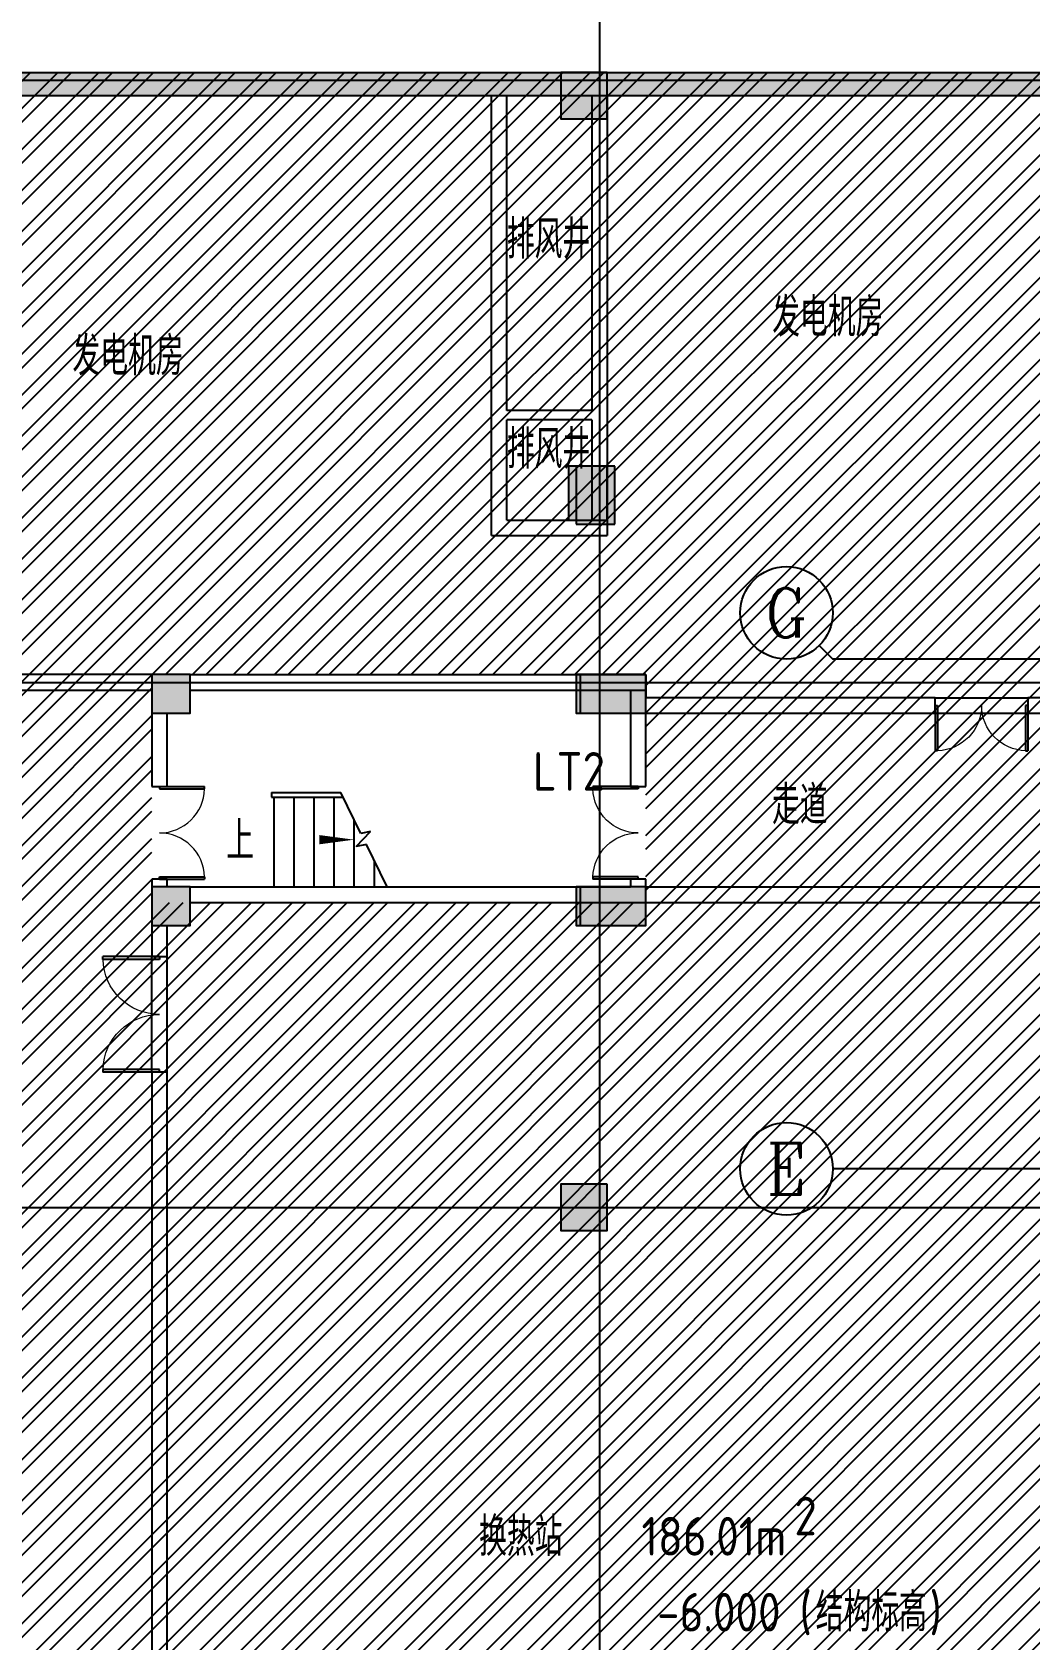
# Model space of a CAD drawing. Extents: x -888467 to -675969, y -675351 to -419232.
# Drawn here: x -852239 to -839315, y -623297 to -602476 of the extents above; entities that cross this region are included whole.
import ezdxf
from ezdxf.enums import TextEntityAlignment as Align

# ---------------------------------------------------------------- set-up
doc = ezdxf.new("R2010")
doc.units = 0
doc.header["$LTSCALE"] = 1000
doc.layers.get('0').update_dxf_attribs({"linetype": 'CONTINUOUS'})
for name, color, linetype in [('2-房间名称', 7, 'CONTINUOUS'), ('3-建筑', 7, 'CONTINUOUS'), ('3-淡显', 8, 'CONTINUOUS'), ('AXIS_TEXT', 7, 'CONTINUOUS'), ('DOTE', 252, 'CONTINUOUS'), ('建筑层', 253, 'CONTINUOUS'), ('结构柱子', 253, 'CONTINUOUS')]:
    doc.layers.add(name, color=color, linetype=linetype)
doc.styles.add('_TCH_AXIS', font='COMPLEX', dxfattribs={"bigfont": 'GBCBIG'})
doc.styles.add('COMPLEX', font='COMPLEX')
doc.styles.get("Standard").update_dxf_attribs({"font": 'GBENOR', "bigfont": 'GBCBIG'})

# ---------------------------------------------------------------- blocks, each defined once
blk = doc.blocks.new('$DorLib2D$00000002')
for p, q in [((-0.5, 0), (-0.5, 0.4875)), ((-0.475, 0.4875), (-0.5, 0.4875)), ((-0.475, 0), (-0.475, 0.4875)), ((0.475, 0), (0.475, 0.4875)), ((0.475, 0.4875), (0.5, 0.4875)), ((0.5, 0), (0.5, 0.4875)), ((-0.5, 0), (-0.475, 0)), ((0.5, 0), (0.475, 0))]:
    blk.add_line(p, q)
at = {"lineweight": 13}
for centre, start, end in [((-0.4875, 0), 0, 88.53072), ((0.4875, 0), 91.46928, 180)]:
    blk.add_arc(centre, 0.4875, start, end, dxfattribs=at)
blk = doc.blocks.new('_AXISO')
blk.add_circle((0, 0), 0.5)
at = {"layer": 'AXIS_TEXT', "style": 'COMPLEX', "width": 1.041667}
blk.add_attdef('A', text='', height=0.56, dxfattribs=at).set_placement((-0.25, -0.28), (0.25, -0.28), align=Align.FIT)
blk = doc.blocks.new('A$C2B1B7B0A')
at = {"layer": '结构柱子'}
h = blk.add_hatch(color=253, dxfattribs=at)
h.dxf.hatch_style = 1
h.paths.add_polyline_path([(23300, 46500), (22700, 46500), (22700, 45900), (23300, 45900)])
h = blk.add_hatch(color=253, dxfattribs=at)
h.dxf.hatch_style = 1
h.paths.add_polyline_path([(23300, 41400), (22800, 41400), (22800, 40700), (23300, 40700)])
h = blk.add_hatch(color=253, dxfattribs=at)
h.dxf.hatch_style = 1
h.paths.add_polyline_path([(17900, 38700), (17400, 38700), (17400, 38200), (17900, 38200)])
h = blk.add_hatch(color=253, dxfattribs=at)
h.dxf.hatch_style = 1
h.paths.add_polyline_path([(23800, 38200), (23800, 38700), (22900, 38700), (22900, 38200)])
h = blk.add_hatch(color=253, dxfattribs=at)
h.dxf.hatch_style = 1
h.paths.add_polyline_path([(17900, 35950), (17400, 35950), (17400, 35450), (17900, 35450)])
h = blk.add_hatch(color=253, dxfattribs=at)
h.dxf.hatch_style = 1
h.paths.add_polyline_path([(17900, 35950), (17400, 35950), (17400, 35450), (17900, 35450)])
h = blk.add_hatch(color=253, dxfattribs=at)
h.dxf.hatch_style = 1
h.paths.add_polyline_path([(22900, 35950), (22900, 35450), (23800, 35450), (23800, 35950)])
h = blk.add_hatch(color=253, dxfattribs=at)
h.dxf.hatch_style = 1
h.paths.add_polyline_path([(23300, 32100), (22700, 32100), (22700, 31500), (23300, 31500)])
at = {"layer": '结构柱子', "color": 253}
for points in [[(23300, 46500), (22700, 46500), (22700, 45900), (23300, 45900)], [(23300, 41400), (22800, 41400), (22800, 40700), (23300, 40700)], [(17900, 38700), (17400, 38700), (17400, 38200), (17900, 38200)], [(23800, 38700), (22900, 38700), (22900, 38200), (23800, 38200)], [(17900, 35950), (17400, 35950), (17400, 35450), (17900, 35450)], [(23800, 35950), (22900, 35950), (22900, 35450), (23800, 35450)], [(23300, 32100), (22700, 32100), (22700, 31500), (23300, 31500)]]:
    blk.add_lwpolyline(points, close=True, dxfattribs=at)

msp = doc.modelspace()

# ---------------------------------------------------------------- hatches: boundary and pattern name
at = {"layer": '2-房间名称'}
msp.add_hatch(color=256, dxfattribs=at).paths.add_polyline_path([(-850190.4, -614046.6), (-850190.4, -613546.6), (-850690.4, -613546.6), (-850690.4, -614046.6)])
at = {"layer": '3-淡显'}
for points in [[(-854490.4, -602996.6), (-854490.4, -603296.6), (-846190.4, -603296.6), (-846190.4, -602996.6)], [(-846190.4, -602996.6), (-846190.4, -603296.6), (-844890.4, -603296.6), (-844890.4, -602996.6)], [(-844890.4, -602996.6), (-844890.4, -603296.6), (-836690.4, -603296.6), (-836690.4, -602996.6)], [(-850190.4, -611296.6), (-850190.4, -610796.6), (-850690.4, -610796.6), (-850690.4, -611296.6)]]:
    msp.add_hatch(color=256, dxfattribs=at).paths.add_polyline_path(points)
h = msp.add_hatch(color=256, dxfattribs=at)
h.dxf.hatch_style = 1
h.paths.add_polyline_path([(-844790.4, -602996.6), (-845390.4, -602996.6), (-845390.4, -603596.6), (-844790.4, -603596.6)])
h = msp.add_hatch(color=256, dxfattribs=at)
h.dxf.hatch_style = 1
h.paths.add_polyline_path([(-844690.4, -608096.6), (-845190.4, -608096.6), (-845190.4, -608846.6), (-844690.4, -608846.6)])
h = msp.add_hatch(color=256, dxfattribs=at)
h.dxf.hatch_style = 1
h.paths.add_polyline_path([(-850190.4, -610796.6), (-850690.4, -610796.6), (-850690.4, -611296.6), (-850190.4, -611296.6)])
h = msp.add_hatch(color=256, dxfattribs=at)
h.dxf.hatch_style = 1
h.paths.add_polyline_path([(-844290.4, -611296.6), (-844290.4, -610796.6), (-845140.4, -610796.6), (-845140.4, -611296.6)])
h = msp.add_hatch(color=256, dxfattribs=at)
h.dxf.hatch_style = 1
h.paths.add_polyline_path([(-850190.4, -613546.6), (-850690.4, -613546.6), (-850690.4, -614046.6), (-850190.4, -614046.6)])
h = msp.add_hatch(color=256, dxfattribs=at)
h.dxf.hatch_style = 1
h.paths.add_polyline_path([(-850190.4, -613546.6), (-850690.4, -613546.6), (-850690.4, -614046.6), (-850190.4, -614046.6)])
h = msp.add_hatch(color=256, dxfattribs=at)
h.dxf.hatch_style = 1
h.paths.add_polyline_path([(-845140.4, -613546.7), (-845140.4, -614046.7), (-844290.4, -614046.7), (-844290.4, -613546.7)])
h = msp.add_hatch(color=256, dxfattribs=at)
h.dxf.hatch_style = 1
h.paths.add_polyline_path([(-844790.4, -617396.6), (-845390.4, -617396.6), (-845390.4, -617996.6), (-844790.4, -617996.6)])
at = {"layer": '建筑层'}
h = msp.add_hatch(dxfattribs=at)
h.set_pattern_fill('金属', color=253, scale=150)
h.set_pattern_definition([(45, (-2314792.5, -1671847.72), (-265.16504, 265.16504), []), (45, (-2314615.73, -1671847.72), (-265.16504, 265.16504), [])])
h.paths.add_polyline_path([(-868090.4, -649496.6), (-844790.4, -649496.6), (-844790.4, -639496.6), (-839040.4, -639496.6), (-839040.4, -613746.6), (-836790.4, -613746.6), (-836790.4, -606096.6), (-824740.4, -606096.6), (-824740.4, -607096.6), (-812490.4, -607096.6), (-812490.4, -602996.6), (-819340.4, -602996.6), (-819340.4, -594614.9), (-826602.6, -594614.9), (-826402.5, -594750.9), (-826117.7, -594975.6), (-825921.1, -595155.9), (-825689.2, -595401.1), (-825498.5, -595635.8), (-825320.1, -595891), (-825150.3, -596178), (-824981.5, -596528.2), (-824864.5, -596834.7), (-824690.4, -597092.7), (-824717.4, -597391.1), (-824690.4, -597546.6), (-824660.1, -597787.5), (-824640.4, -597967.7), (-824640.7, -598142.7), (-824640.4, -598196.6), (-824640.4, -602996.6), (-868090.4, -602996.6)])
h.paths.add_polyline_path([(-844290.4, -631696.6), (-850690.4, -631696.6), (-850690.4, -628746.6), (-844290.4, -628746.6)], flags=16)
h.paths.add_polyline_path([(-844290.4, -610796.6), (-850690.4, -610796.6), (-850690.4, -613746.6), (-844290.4, -613746.6)], flags=16)

# ---------------------------------------------------------------- linework, layer by layer
at = {"layer": '2-房间名称'}
for p, q in [((-850190.4, -613546.6), (-850690.4, -613546.6)), ((-850690.4, -613546.6), (-850690.4, -614046.6)), ((-850190.4, -614046.6), (-850190.4, -613546.6)), ((-850690.4, -614046.6), (-850190.4, -614046.6))]:
    msp.add_line(p, q, dxfattribs=at)
msp.add_lwpolyline([(-849240.4, -612934.1, 0, 0, 0), (-848070.4, -612934.1, 0, 120, 0), (-848520.4, -612934.1, 0, 0, 0)], format="xyseb", dxfattribs=at)
at = {"layer": '3-建筑'}
for p, q in [((-854490.4, -602996.6), (-846190.4, -602996.6)), ((-846190.4, -602996.6), (-844890.4, -602996.6)), ((-844890.4, -602996.6), (-836690.4, -602996.6)), ((-854490.4, -603296.6), (-846190.4, -603296.6)), ((-846290.4, -607396.6), (-846290.4, -603296.6)), ((-846190.4, -603296.6), (-844890.4, -603296.6)), ((-846090.4, -607376.6), (-846090.4, -603296.6)), ((-844990.4, -603296.6), (-844990.4, -607376.6)), ((-844890.4, -603296.6), (-836690.4, -603296.6)), ((-844790.4, -603296.6), (-844790.4, -607396.6)), ((-846290.4, -608996.6), (-846290.4, -607396.6)), ((-844990.4, -607376.6), (-846090.4, -607376.6)), ((-844990.4, -607496.6), (-846090.4, -607496.6)), ((-846090.4, -608796.6), (-846090.4, -607496.6)), ((-844990.4, -607496.6), (-844990.4, -608796.6)), ((-844790.4, -607396.6), (-844790.4, -608996.6)), ((-846090.4, -608796.6), (-844990.4, -608796.6)), ((-846290.4, -608996.6), (-844790.4, -608996.6)), ((-842044.1, -610420.8), (-841868.3, -610596.6)), ((-835868.3, -610596.6), (-841868.3, -610596.6)), ((-850690.4, -610796.6), (-853890.4, -610796.6)), ((-850190.4, -610796.6), (-844290.4, -610796.6)), ((-844290.4, -610796.6), (-844290.4, -610996.6)), ((-853890.4, -610996.6), (-850690.4, -610996.6)), ((-850190.4, -610996.6), (-844290.4, -610996.6)), ((-844490.4, -610996.6), (-844490.4, -611196.6)), ((-844290.4, -610996.6), (-844290.4, -611096.6)), ((-844490.4, -611196.6), (-844490.4, -612246.6)), ((-840540.4, -611096.6), (-844290.4, -611096.6)), ((-840540.4, -611296.6), (-840540.4, -611096.6)), ((-840540.4, -611096.6), (-839340.4, -611096.6)), ((-838940.4, -611096.6), (-839340.4, -611096.6)), ((-839340.4, -611096.6), (-839340.4, -611296.6)), ((-850690.4, -611296.6), (-850690.4, -612246.6)), ((-850490.4, -612246.6), (-850490.4, -611296.6)), ((-844290.4, -612246.6), (-844290.4, -611296.6)), ((-844290.4, -611296.6), (-840540.4, -611296.6)), ((-840540.4, -611296.6), (-839340.4, -611296.6)), ((-839340.4, -611296.6), (-839040.4, -611296.6)), ((-850690.4, -612246.6), (-850490.4, -612246.6)), ((-849140.4, -612321.6), (-848241.7, -612321.6)), ((-849140.4, -612321.6), (-849140.4, -612381.6)), ((-849110.4, -612321.6), (-848241.7, -612321.6)), ((-847980, -612853.5), (-848241.7, -612321.6)), ((-844490.4, -612246.6), (-844290.4, -612246.6)), ((-849140.4, -612381.6), (-848212.2, -612381.6)), ((-849110.4, -612381.6), (-849110.4, -613546.6)), ((-848850.4, -612381.6), (-848850.4, -613546.6)), ((-848590.4, -612381.6), (-848590.4, -613546.6)), ((-848330.4, -612381.6), (-848330.4, -613546.6)), ((-848070.4, -612669.8), (-848070.4, -613546.6)), ((-848042, -613023), (-847855.8, -612828.9)), ((-847855.8, -612828.9), (-847980, -612853.5)), ((-847909.5, -612996.8), (-848042, -613023)), ((-847639.1, -613546.6), (-847909.5, -612996.8)), ((-847810.4, -613198.3), (-847810.4, -613546.6)), ((-850490.4, -613446.6), (-850690.4, -613446.6)), ((-850690.4, -613446.6), (-850690.4, -613546.6)), ((-850490.4, -613546.6), (-850490.4, -613446.6)), ((-850190.4, -613546.6), (-844490.4, -613546.6)), ((-849110.4, -613546.6), (-847639.1, -613546.6)), ((-844290.4, -613446.6), (-844490.4, -613446.6)), ((-844490.4, -613446.6), (-844490.4, -613546.6)), ((-844290.4, -613546.6), (-844290.4, -613446.6)), ((-844290.4, -613546.6), (-839040.4, -613546.6)), ((-850190.4, -613746.6), (-844390.4, -613746.6)), ((-844390.4, -613746.6), (-839040.4, -613746.6)), ((-850690.4, -614046.6), (-850690.4, -614446.6)), ((-850490.4, -614446.6), (-850490.4, -614046.6)), ((-850690.4, -614446.6), (-850490.4, -614446.6)), ((-850690.4, -615946.6), (-850690.4, -614446.6)), ((-850490.4, -615946.6), (-850490.4, -614446.6)), ((-850490.4, -615946.6), (-850690.4, -615946.6)), ((-850690.4, -615946.6), (-850690.4, -626546.6)), ((-850490.4, -626546.6), (-850490.4, -615946.6)), ((-835868.3, -617196.6), (-841868.3, -617196.6))]:
    msp.add_line(p, q, dxfattribs=at)
at = {"layer": '3-淡显'}
for p, q in [((-844790.4, -602996.6), (-845390.4, -602996.6)), ((-845390.4, -602996.6), (-845390.4, -603596.6)), ((-844790.4, -603596.6), (-844790.4, -602996.6)), ((-845390.4, -603596.6), (-844790.4, -603596.6)), ((-844690.4, -608096.6), (-845190.4, -608096.6)), ((-845190.4, -608096.6), (-845190.4, -608846.6)), ((-844690.4, -608846.6), (-844690.4, -608096.6)), ((-845190.4, -608846.6), (-844690.4, -608846.6)), ((-850190.4, -610796.6), (-850690.4, -610796.6)), ((-850690.4, -610796.6), (-850690.4, -611296.6)), ((-850190.4, -611296.6), (-850190.4, -610796.6)), ((-844290.4, -610796.6), (-845140.4, -610796.6)), ((-845140.4, -610796.6), (-845140.4, -611296.6)), ((-844290.4, -611296.6), (-844290.4, -610796.6)), ((-850690.4, -611296.6), (-850190.4, -611296.6)), ((-845140.4, -611296.6), (-844290.4, -611296.6)), ((-850190.4, -613546.6), (-850690.4, -613546.6)), ((-850690.4, -613546.6), (-850690.4, -614046.6)), ((-850190.4, -614046.6), (-850190.4, -613546.6)), ((-844290.4, -613546.7), (-845140.4, -613546.7)), ((-845140.4, -613546.7), (-845140.4, -614046.7)), ((-844290.4, -614046.7), (-844290.4, -613546.7)), ((-850690.4, -614046.6), (-850190.4, -614046.6)), ((-845140.4, -614046.7), (-844290.4, -614046.7)), ((-844790.4, -617396.6), (-845390.4, -617396.6)), ((-845390.4, -617396.6), (-845390.4, -617996.6)), ((-844790.4, -617996.6), (-844790.4, -617396.6)), ((-845390.4, -617996.6), (-844790.4, -617996.6))]:
    msp.add_line(p, q, dxfattribs=at)
at = {"layer": 'DOTE', "color": 251}
for p, q in [((-844890.4, -598065.9), (-844890.4, -651314.5)), ((-872297.5, -603096.6), (-724690.4, -603096.6)), ((-872297.5, -610896.6), (-724690.4, -610896.6)), ((-872297.5, -617696.6), (-836690.4, -617696.6))]:
    msp.add_line(p, q, dxfattribs=at)

# ---------------------------------------------------------------- block references
msp.add_blockref('A$C2B1B7B0A', (-868090.4, -649496.6))
at = {"layer": '3-建筑'}
ref = msp.add_blockref('_AXISO', (-842468.3, -609996.6), dxfattribs=dict(at, xscale=1200, yscale=1200, zscale=1200))
ref.add_attrib('A', 'G', dxfattribs={"layer": 'AXIS_TEXT', "height": 637.8, "style": '_TCH_AXIS'}).set_placement((-842741.7, -610315.5), (-842195, -610315.5), align=Align.FIT)
at = {"layer": '3-建筑', "xscale": 1200, "yscale": -1200, "zscale": 200}
msp.add_blockref('$DorLib2D$00000002', (-839940.4, -611196.6), dxfattribs=at)
at = {"layer": '3-建筑'}
for p, xscale, yscale, zscale, rotation in [((-850590.4, -612846.6), -1200, -1200, 200.0000000010477, 89.99999999993454), ((-844390.4, -612846.6), 1200, -1200, 200, 270.0000000086684), ((-850590.4, -615196.6), -1500, 1500, 200, 89.9999999999331)]:
    msp.add_blockref('$DorLib2D$00000002', p, dxfattribs=dict(at, xscale=xscale, yscale=yscale, zscale=zscale, rotation=rotation))
ref = msp.add_blockref('_AXISO', (-842468.3, -617196.6), dxfattribs=dict(at, xscale=1200, yscale=1200, zscale=1200))
ref.add_attrib('A', 'E', dxfattribs={"layer": 'AXIS_TEXT', "height": 668.2, "style": '_TCH_AXIS'}).set_placement((-842722.9, -617530.7), (-842213.8, -617530.7), align=Align.FIT)

# ---------------------------------------------------------------- texts
at = {"layer": '2-房间名称'}
for s, p in [('排风井', (-846090.4, -605409.2)), ('发电机房', (-842653, -606417.4)), ('发电机房', (-851716.8, -606919.9)), ('排风井', (-846090.4, -608126.9)), ('LT2', (-845752.5, -612299.2)), ('走道', (-842654.8, -612734.8)), ('上', (-849724.9, -613196.6)), ('2', (-842366, -621943)), ('换热站', (-846449.5, -622209.7)), ('186.01m', (-844346, -622205.5)), ('-6.000', (-844144, -623188.7)), ('(', (-842299, -623188.7)), ('结构标高', (-842089, -623188.7)), (')', (-840614.5, -623188.7))]:
    msp.add_text(s, height=500, dxfattribs=at).set_placement(p)

doc.saveas('drawing.dxf')
